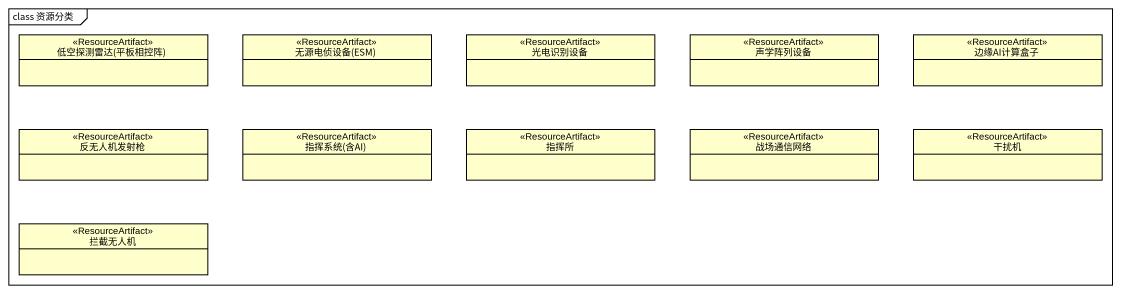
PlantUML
@startuml
mainframe class 资源分类
hide circle
hide empty members
class "低空探测雷达(平板相控阵)" as 低空探测雷达_平板相控阵 <<ResourceArtifact>>
class "无源电侦设备(ESM)" as 无源电侦设备_ESM <<ResourceArtifact>>
class 光电识别设备 <<ResourceArtifact>>
class 声学阵列设备 <<ResourceArtifact>>
class 边缘AI计算盒子 <<ResourceArtifact>>
class 反无人机发射枪 <<ResourceArtifact>>
class "指挥系统(含AI)" as 指挥系统_含AI <<ResourceArtifact>>
class 指挥所 <<ResourceArtifact>>
class 战场通信网络 <<ResourceArtifact>>
class 干扰机 <<ResourceArtifact>>
class 拦截无人机 <<ResourceArtifact>>
@enduml
